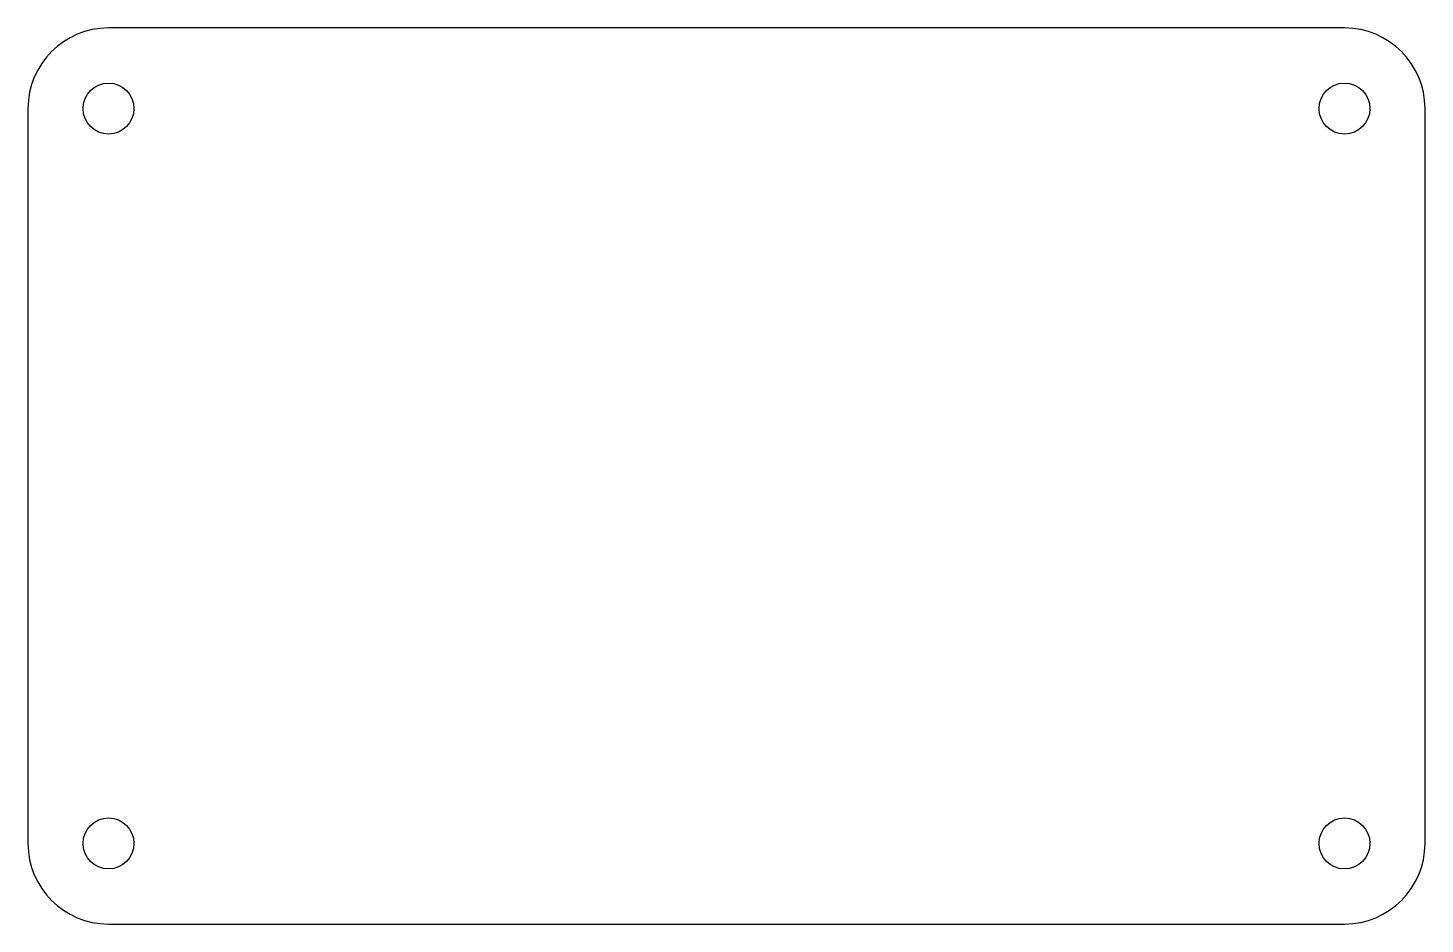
# Model space of a CAD drawing. Header units: millimetres. Extents: x -1.8 to 81.8, y -1.8 to 51.8.
import ezdxf

# ---------------------------------------------------------------- set-up
doc = ezdxf.new("R2010")
doc.units = ezdxf.units.MM

msp = doc.modelspace()

# ---------------------------------------------------------------- linework, layer by layer
at = {"color": 7, "linetype": 'Continuous', "lineweight": 25}
for p, q in [((77, 51.8262), (3, 51.8262)), ((-1.8262, 47), (-1.8262, 3)), ((81.8262, 3), (81.8262, 47)), ((3, -1.8262), (77, -1.8262))]:
    msp.add_line(p, q, dxfattribs=at)
for centre in [(3, 47), (77, 47), (3, 3), (77, 3)]:
    msp.add_circle(centre, 1.5238, dxfattribs=at)
for centre, start, end in [((3, 47), 90, 180), ((77, 47), 0, 90), ((3, 3), 180, 270), ((77, 3), 270, 0)]:
    msp.add_arc(centre, 4.8262, start, end, dxfattribs=at)

doc.saveas('drawing.dxf')
